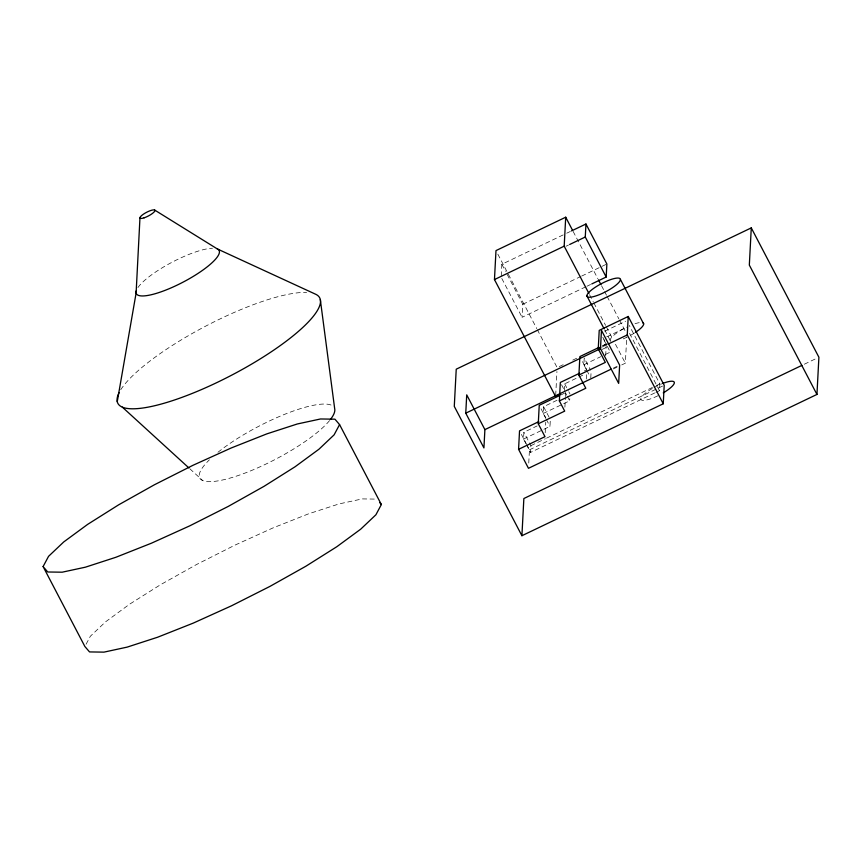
<?xml version="1.0" encoding="UTF-8"?>
<svg xmlns="http://www.w3.org/2000/svg" width="862" height="862" viewBox="0 0 862 862"><rect width="100%" height="100%" fill="white"/><g stroke="black" fill="none" stroke-linecap="round" stroke-linejoin="round"><path stroke-width="0.65" stroke-dasharray="4.31 3.23" d="M501.242 275.991L501.856 264.268L565.537 233.774M585.761 286.809L522.092 317.302L522.771 304.275L506.166 272.511M525.874 443.499L523.536 439.038L523.891 432.261L537.112 425.936M528.762 463.023L529.451 449.835L526.973 445.094M654.689 392.975L530.539 452.431L530.895 445.654L523.891 432.261M545.678 418.167L543.232 413.48L543.588 406.702L558.005 399.796M545.204 432.713L545.765 422.164M523.536 439.038L549.978 426.378L550.268 420.731M555.699 395.249L556.938 371.544M564.33 390.615L564.685 383.849L582.712 375.218M564.901 407.155L565.386 397.921M565.461 396.606L565.666 392.641M563.662 403.696L569.663 400.819L569.782 398.567M586.171 369.162L583.865 364.766L584.221 357.989L590.545 370.089M586.279 379.021L586.559 373.742M590.772 377.965L591.127 371.188M605.674 355.801L606.298 343.927L602.753 337.15M621.75 364.906L625.359 363.182L626.739 336.837M655.885 392.404L659.505 390.669L659.861 383.892L629.292 325.427M86.103 644.226L90.348 636.253L105.541 621.858L129.429 604.305L160.386 584.792L196.288 564.653L234.712 545.247L273.028 527.9L308.618 513.806L339.068 503.914L362.288 498.904L375.412 499.098M566.733 233.203L570.342 231.479M566.054 246.23L568.457 245.077M522.771 304.275L580.438 276.659M581.645 276.088L606.87 264.009M586.968 286.227L590.567 284.503M604.736 331.213L625.64 321.203M606.697 336.88L626.437 327.42M602.7 345.651L606.298 343.927M563.166 364.723L557.154 367.6L537.382 329.78M572.777 360.111L578.79 357.234M602.829 345.716L606.439 343.992M601.87 347.106L606.708 344.789M602.247 349.358L608.26 346.481M583.865 364.766L600.685 356.706M605.49 354.401L610.307 352.105L603.217 338.55M584.361 370.94L586.763 369.787L581.591 359.885M613.561 367.999L617.203 366.253M613.335 368.936L616.944 367.212M560.86 394.947L564.459 393.223M543.232 413.48L562.455 404.278M530.895 445.654L545.355 438.726M546.562 438.155L655.045 386.208M656.241 385.626L659.861 383.892M529.451 449.835L664.214 385.292M804.332 364.217L816.476 358.398M189.823 468.777L202.721 480.554M629.562 333.389L659.505 390.669M573.122 231.393L597.84 278.663M601.547 285.753L604.014 290.483M604.628 291.658L606.492 295.203M607.107 296.388L618.841 318.843M619.466 320.028L626.254 333.023M589.522 294.632L593.228 301.722M593.843 302.907L605.587 325.362M606.202 326.547L613.001 339.542M615.468 344.272L625.359 363.182M604.618 329.78L610.113 340.307M586.742 370.261L590.19 376.866M497.837 254.15L536.767 328.594M564.685 383.849L568.241 390.648M568.834 391.779L570.019 394.042M501.856 264.268L505.552 271.336M561.518 384.711L563.888 389.247M565.515 392.889L566.7 395.152M567.293 396.283L569.663 400.819M501.792 278.469L522.092 317.302M543.588 406.702L550.333 419.6M541.067 408.825L545.969 418.199M546.292 419.341L549.978 426.378M521.391 434.416L526.359 443.908M526.456 444.62L530.539 452.431M657.878 395.787A18.781 4.579 -27.6 0 1 640.994 399.591A18.781 4.579 -27.6 0 1 652.954 388.126M654.01 387.534A18.781 4.579 -27.6 0 1 661.639 383.881M634.583 332.937A18.781 4.579 -27.6 0 1 628.279 336.536M627.191 337.085A18.781 4.579 -27.6 0 1 622.838 339.035M610.77 341.32A18.781 4.579 -27.6 0 1 626.599 327.129M635.025 323.692A18.781 4.579 -27.6 0 1 641.274 322.507M329.586 420.548A75.91 18.49 -27.6 0 1 235.929 476.287A75.91 18.49 -27.6 0 1 209.401 459.802M217.978 452.27A75.91 18.49 -27.6 0 1 331.288 405.14M120.745 389.743A113.87 27.746 -27.6 0 1 205.695 326.138A113.87 27.746 -27.6 0 1 306.635 292.433M137.942 287.552A46.688 11.378 -27.6 0 1 171.872 262.328A46.688 11.378 -27.6 0 1 212.483 248.245"/><path stroke-width="1.29" d="M139.956 217.935L136.11 293.037L117.254 401.67M465.76 413.167L466.719 394.861L484.897 429.621L483.927 447.928L465.76 413.167L600.491 348.647L601.461 330.34L619.627 365.1L618.668 383.396L600.491 348.647M560.44 394.268L555.634 396.563L494.465 279.568L495.984 250.605L565.709 217.213L572.508 230.208M518.568 449.328L545 436.678L538.265 423.781L564.696 411.12L559.363 400.916L585.794 388.256L578.898 375.056L605.329 362.396L598.25 348.841L599.219 330.372L628.236 316.473L664.214 385.292L663.244 403.772L528.481 468.303L518.568 449.328L519.538 430.86L538.761 421.658M521.909 535.722L454.285 406.379L456.235 369.184L751.276 227.891L818.9 357.234L816.95 394.43L521.909 535.722L523.859 498.527L801.897 365.38M538.265 423.781L539.235 405.302L559.653 395.518M588.908 293.457L564.19 246.176L565.709 217.213M559.363 400.916L560.332 382.448L579.555 373.235M591.774 283.932L606.191 277.025L585.276 237.018L585.955 224.001L571.538 230.897M578.898 375.056L579.867 356.588L599.09 347.375M606.191 277.025L606.87 264.009L585.955 224.001M663.244 403.772L627.267 334.941L628.236 316.473M751.276 227.891L749.326 265.087L816.95 394.43M43.1 566.571L48.563 556.324L63.756 541.929L87.644 524.376L118.59 504.863L154.503 484.724L192.926 465.318L231.231 447.971L266.832 433.877L297.282 423.985L320.502 418.975L334.93 419.18L339.574 424.6L381.36 504.529L375.897 514.786L360.704 529.171L336.816 546.723L305.859 566.237L269.957 586.386L231.533 605.792L193.217 623.129L157.627 637.223L127.177 647.114L103.957 652.135L89.529 651.92L84.885 646.511L43.1 566.571L47.744 571.991L62.161 572.196L85.392 567.185L115.842 557.294L151.432 543.2L189.748 525.852L228.171 506.457L264.074 486.308L295.03 466.795L318.918 449.242L334.111 434.847L339.574 424.6M494.465 279.568L564.19 246.176M569.653 244.496L585.276 237.018M598.25 348.841L600.663 347.688M607.915 344.207L627.267 334.941M484.897 429.621L611.126 369.162M154.567 209.994L217.278 248.913L315.201 294.039A113.87 27.746 -27.6 0 1 225.144 378.515A113.87 27.746 -27.6 0 1 119.064 392.706M122.361 407.155L188.832 467.872M379.808 502.718L381.36 504.529M620.424 279.439A18.781 4.579 -27.6 0 1 595.523 296.054A18.781 4.579 -27.6 0 1 595.006 287.434A18.781 4.579 -27.6 0 1 620.424 279.439L643.666 323.897M598.454 279.848L600.922 284.568M586.871 295.849L604.003 328.616M320.308 299.523L334.693 408.803A75.91 18.49 -27.6 0 1 330.405 419.525M662.684 383.461A18.781 4.579 -27.6 0 1 674.353 382.599A18.781 4.579 -27.6 0 1 663.255 392.889M643.02 322.884A18.781 4.579 -27.6 0 1 635.531 332.312M217.278 248.913A46.688 11.378 -27.6 0 1 182.162 282.617A46.688 11.378 -27.6 0 1 136.293 290.731M144.116 217.827A8.404 2.047 -27.6 0 0 154.945 210.393A8.404 2.047 -27.6 0 0 143.297 214.261A8.404 2.047 -27.6 0 0 144.116 217.827"/></g></svg>
